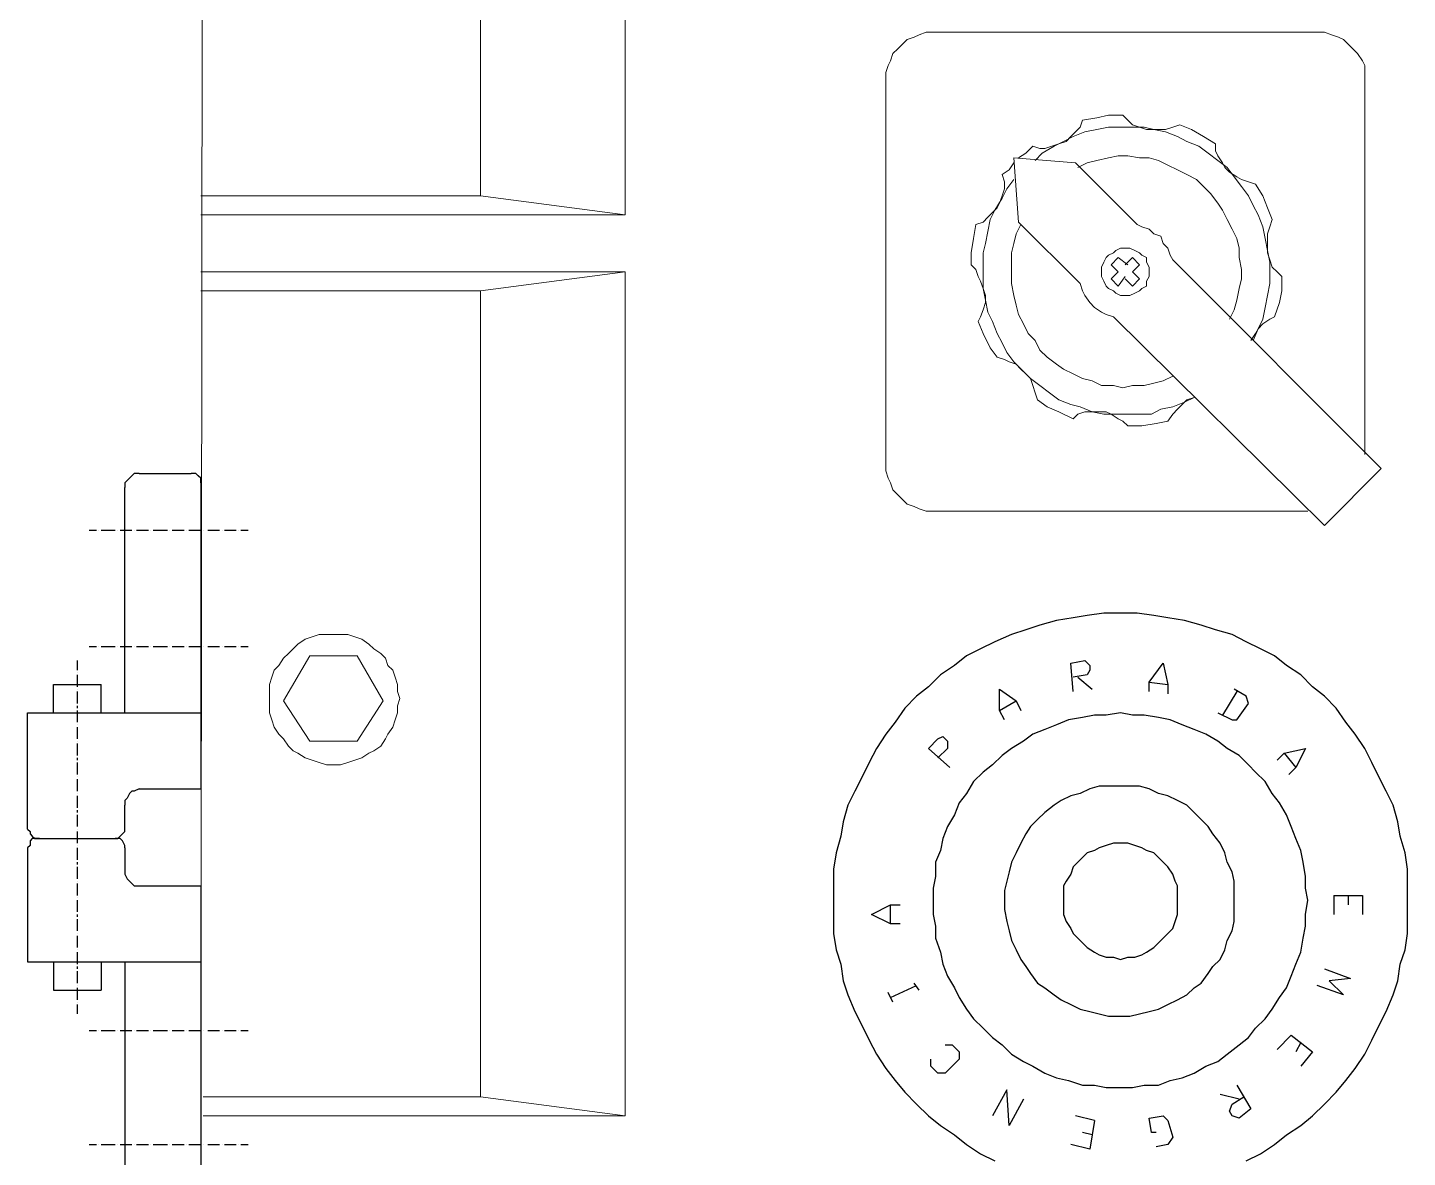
# Model space of a CAD drawing. Header units: millimetres. Extents: x -72 to 2978, y -1067 to 2817.
# Drawn here: x 1852 to 2025.4, y 1240.3 to 1382.3 of the extents above; entities that cross this region are included whole.
import ezdxf

# ---------------------------------------------------------------- set-up
doc = ezdxf.new("R2010")
doc.units = ezdxf.units.MM

msp = doc.modelspace()

# ---------------------------------------------------------------- linework, layer by layer
at = {"color": 7, "linetype": 'Continuous', "lineweight": 15, "true_color": 0x000007}
for p, q in [((1874.06, 1501.14), (1873.77, 1209.17)), ((1927.1, 1464.19), (1927.1, 1358.73)), ((1908.92, 1361.11), (1908.92, 1461.51)), ((1965.83, 1381.67), (2014.09, 1381.67)), ((1959.87, 1327.44), (1959.87, 1375.71)), ((2020.05, 1328.64), (2020.05, 1375.71)), ((1983.7, 1365.28), (1975.96, 1365.88)), ((1976.55, 1357.83), (1975.96, 1365.88)), ((1983.7, 1365.28), (1991.45, 1357.53)), ((1908.92, 1361.11), (1873.77, 1361.11)), ((1908.92, 1361.11), (1927.1, 1358.73)), ((1927.1, 1358.73), (1873.77, 1358.73)), ((1984.3, 1350.09), (1976.55, 1357.83)), ((1995.92, 1353.07), (2022.13, 1326.85)), ((1927.1, 1351.58), (1873.77, 1351.58)), ((1908.92, 1349.19), (1927.1, 1351.58)), ((1927.1, 1245.51), (1927.1, 1351.58)), ((1908.92, 1349.19), (1873.77, 1349.19)), ((1908.92, 1349.19), (1908.92, 1247.9)), ((2014.98, 1319.7), (1988.47, 1345.92)), ((2022.13, 1326.85), (2014.98, 1319.7)), ((1965.83, 1321.49), (2012.9, 1321.49)), ((1884.19, 1297.65), (1887.47, 1303.31)), ((1887.47, 1303.31), (1893.43, 1303.31)), ((1893.43, 1303.31), (1896.71, 1297.65)), ((1887.47, 1292.59), (1884.19, 1297.65)), ((1896.71, 1297.65), (1893.43, 1292.59)), ((1893.43, 1292.59), (1887.47, 1292.59)), ((1908.92, 1247.9), (1874.06, 1247.9)), ((1908.92, 1247.9), (1927.1, 1245.51)), ((1927.1, 1245.51), (1874.06, 1245.51))]:
    msp.add_line(p, q, dxfattribs=at)
at = {"color": 7, "linetype": 'Continuous', "lineweight": 25, "true_color": 0x000007}
for p, q in [((1866.02, 1326.25), (1872.57, 1326.25)), ((1873.77, 1325.06), (1873.77, 1286.63)), ((1864.23, 1296.16), (1864.23, 1324.46)), ((1859.76, 1319.1), (1860.66, 1319.1)), ((1860.96, 1319.1), (1860.96, 1319.1)), ((1861.25, 1319.1), (1863.04, 1319.1)), ((1863.34, 1319.1), (1863.34, 1319.1)), ((1863.64, 1319.1), (1865.13, 1319.1)), ((1865.42, 1319.1), (1865.42, 1319.1)), ((1865.72, 1319.1), (1867.21, 1319.1)), ((1867.51, 1319.1), (1867.51, 1319.1)), ((1867.81, 1319.1), (1869.6, 1319.1)), ((1869.89, 1319.1), (1869.89, 1319.1)), ((1870.19, 1319.1), (1871.68, 1319.1)), ((1871.98, 1319.1), (1871.98, 1319.1)), ((1872.28, 1319.1), (1873.77, 1319.1)), ((1874.06, 1319.1), (1874.06, 1319.1)), ((1874.66, 1319.1), (1876.15, 1319.1)), ((1876.45, 1319.1), (1876.45, 1319.1)), ((1876.75, 1319.1), (1878.24, 1319.1)), ((1878.53, 1319.1), (1878.53, 1319.1)), ((1878.83, 1319.1), (1879.73, 1319.1)), ((1859.76, 1304.5), (1860.66, 1304.5)), ((1860.96, 1304.5), (1860.96, 1304.5)), ((1861.25, 1304.5), (1863.04, 1304.5)), ((1863.34, 1304.5), (1863.34, 1304.5)), ((1863.64, 1304.5), (1865.13, 1304.5)), ((1865.42, 1304.5), (1865.42, 1304.5)), ((1865.72, 1304.5), (1867.21, 1304.5)), ((1867.51, 1304.5), (1867.51, 1304.5)), ((1867.81, 1304.5), (1869.6, 1304.5)), ((1869.89, 1304.5), (1869.89, 1304.5)), ((1870.19, 1304.5), (1871.68, 1304.5)), ((1871.98, 1304.5), (1871.98, 1304.5)), ((1872.28, 1304.5), (1873.77, 1304.5)), ((1874.06, 1304.5), (1874.06, 1304.5)), ((1874.66, 1304.5), (1876.15, 1304.5)), ((1876.45, 1304.5), (1876.45, 1304.5)), ((1876.75, 1304.5), (1878.24, 1304.5)), ((1878.53, 1304.5), (1878.53, 1304.5)), ((1878.83, 1304.5), (1879.73, 1304.5)), ((1858.27, 1301.52), (1858.27, 1302.72)), ((1858.27, 1301.23), (1858.27, 1301.23)), ((1858.27, 1299.44), (1858.27, 1300.93)), ((1984, 1300.63), (1985.79, 1299.14)), ((1855.29, 1299.74), (1861.25, 1299.74)), ((1855.29, 1296.16), (1855.29, 1299.74)), ((1858.27, 1299.14), (1858.27, 1299.14)), ((1858.27, 1297.35), (1858.27, 1298.84)), ((1861.25, 1296.16), (1861.25, 1299.74)), ((1992.94, 1300.03), (1995.32, 1299.74)), ((2003.96, 1298.84), (2002.17, 1295.86)), ((1858.27, 1296.76), (1858.27, 1297.05)), ((1974.17, 1296.46), (1976.25, 1297.65)), ((1852.02, 1296.16), (1873.77, 1296.16)), ((1852.02, 1281.56), (1852.02, 1296.16)), ((1858.27, 1294.97), (1858.27, 1296.46)), ((1858.27, 1294.67), (1858.27, 1294.67)), ((1858.27, 1292.88), (1858.27, 1294.37)), ((1858.27, 1292.59), (1858.27, 1292.59)), ((1858.27, 1290.8), (1858.27, 1292.29)), ((1858.27, 1290.2), (1858.27, 1290.5)), ((2009.92, 1291.1), (2011.41, 1289.31)), ((1858.27, 1288.42), (1858.27, 1289.9)), ((1858.27, 1288.12), (1858.27, 1288.12)), ((1858.27, 1286.33), (1858.27, 1287.82)), ((1866.02, 1286.63), (1873.77, 1286.63)), ((1858.27, 1286.03), (1858.27, 1286.03)), ((1858.27, 1284.24), (1858.27, 1285.73)), ((1858.27, 1283.65), (1858.27, 1283.95)), ((1858.27, 1281.86), (1858.27, 1283.35)), ((1864.23, 1281.56), (1864.23, 1284.54)), ((1858.27, 1281.56), (1858.27, 1281.56)), ((1853.51, 1280.37), (1863.04, 1280.37)), ((1858.27, 1279.78), (1858.27, 1281.26)), ((1852.02, 1279.18), (1852.02, 1264.88)), ((1858.27, 1279.48), (1858.27, 1279.48)), ((1858.27, 1277.69), (1858.27, 1279.18)), ((1864.23, 1279.18), (1864.23, 1276.2)), ((1858.27, 1277.09), (1858.27, 1277.39)), ((1858.27, 1275.31), (1858.27, 1276.8)), ((1858.27, 1275.01), (1858.27, 1275.01)), ((1858.27, 1273.22), (1858.27, 1274.71)), ((1858.27, 1272.92), (1858.27, 1272.92)), ((1866.02, 1274.41), (1873.77, 1274.41)), ((1873.77, 1274.41), (1873.77, 1235.98)), ((2016.18, 1273.22), (2016.18, 1270.84)), ((2017.96, 1273.22), (2017.96, 1272.03)), ((1858.27, 1271.14), (1858.27, 1272.62)), ((1960.46, 1269.65), (1960.46, 1272.03)), ((1858.27, 1270.54), (1858.27, 1270.84)), ((1858.27, 1268.75), (1858.27, 1270.24)), ((1858.27, 1268.45), (1858.27, 1268.45)), ((1858.27, 1266.67), (1858.27, 1268.16)), ((1858.27, 1266.37), (1858.27, 1266.37)), ((1858.27, 1264.58), (1858.27, 1266.07)), ((1852.02, 1264.88), (1873.77, 1264.88)), ((1855.29, 1264.88), (1855.29, 1261.3)), ((1858.27, 1263.98), (1858.27, 1264.28)), ((1861.25, 1264.88), (1861.25, 1261.3)), ((1864.23, 1264.88), (1864.23, 1236.58)), ((1858.27, 1262.2), (1858.27, 1263.69)), ((1855.29, 1261.3), (1861.25, 1261.3)), ((1858.27, 1261.9), (1858.27, 1261.9)), ((1858.27, 1260.11), (1858.27, 1261.6)), ((1960.76, 1259.81), (1960.17, 1261.01)), ((1960.46, 1260.41), (1963.74, 1261.9)), ((1964.04, 1261.3), (1963.44, 1262.2)), ((1858.27, 1259.81), (1858.27, 1259.81)), ((1858.27, 1258.32), (1858.27, 1259.52)), ((1859.76, 1256.24), (1860.66, 1256.24)), ((1860.96, 1256.24), (1860.96, 1256.24)), ((1861.25, 1256.24), (1863.04, 1256.24)), ((1863.34, 1256.24), (1863.34, 1256.24)), ((1863.64, 1256.24), (1865.13, 1256.24)), ((1865.42, 1256.24), (1865.42, 1256.24)), ((1865.72, 1256.24), (1867.21, 1256.24)), ((1867.51, 1256.24), (1867.51, 1256.24)), ((1867.81, 1256.24), (1869.6, 1256.24)), ((1869.89, 1256.24), (1869.89, 1256.24)), ((1870.19, 1256.24), (1871.68, 1256.24)), ((1871.98, 1256.24), (1871.98, 1256.24)), ((1872.28, 1256.24), (1873.77, 1256.24)), ((1874.06, 1256.24), (1874.06, 1256.24)), ((1874.66, 1256.24), (1876.15, 1256.24)), ((1876.45, 1256.24), (1876.45, 1256.24)), ((1876.75, 1256.24), (1878.24, 1256.24)), ((1878.53, 1256.24), (1878.53, 1256.24)), ((1878.83, 1256.24), (1879.73, 1256.24)), ((2010.81, 1255.64), (2009.03, 1253.86)), ((2012.01, 1254.75), (2011.41, 1253.56)), ((2004.26, 1247.6), (2001.88, 1248.19)), ((1986.09, 1244.92), (1983.7, 1245.51)), ((1985.79, 1243.13), (1984.6, 1243.43)), ((1859.76, 1241.94), (1860.66, 1241.94)), ((1860.96, 1241.94), (1860.96, 1241.94)), ((1861.25, 1241.94), (1863.04, 1241.94)), ((1863.34, 1241.94), (1863.34, 1241.94)), ((1863.64, 1241.94), (1865.13, 1241.94)), ((1865.42, 1241.94), (1865.42, 1241.94)), ((1865.72, 1241.94), (1867.21, 1241.94)), ((1867.51, 1241.94), (1867.51, 1241.94)), ((1867.81, 1241.94), (1869.6, 1241.94)), ((1869.89, 1241.94), (1869.89, 1241.94)), ((1870.19, 1241.94), (1871.68, 1241.94)), ((1871.98, 1241.94), (1871.98, 1241.94)), ((1872.28, 1241.94), (1873.77, 1241.94)), ((1874.06, 1241.94), (1874.06, 1241.94)), ((1874.66, 1241.94), (1876.15, 1241.94)), ((1876.45, 1241.94), (1876.45, 1241.94)), ((1876.75, 1241.94), (1878.24, 1241.94)), ((1878.53, 1241.94), (1878.53, 1241.94)), ((1878.83, 1241.94), (1879.73, 1241.94))]:
    msp.add_line(p, q, dxfattribs=at)
at = {"color": 7, "linetype": 'Continuous', "lineweight": 15, "true_color": 0x000007}
for points in [[(1965.83, 1381.67), (1964.93, 1381.67), (1964.04, 1381.37), (1963.44, 1381.07), (1962.55, 1380.77), (1961.95, 1380.18), (1961.36, 1379.58), (1960.76, 1378.99), (1960.46, 1378.09), (1960.17, 1377.5), (1959.87, 1376.6), (1959.87, 1375.71)], [(2020.05, 1375.71), (2020.05, 1376.6), (2020.05, 1377.5), (2019.75, 1378.09), (2019.16, 1378.99), (2018.56, 1379.58), (2017.96, 1380.18), (2017.37, 1380.77), (2016.77, 1381.07), (2015.88, 1381.37), (2014.98, 1381.67), (2014.09, 1381.67)], [(1978.34, 1367.37), (1979.23, 1367.07), (1979.83, 1367.07), (1980.72, 1367.37), (1981.62, 1367.66), (1982.51, 1367.96), (1983.11, 1368.56), (1983.7, 1369.15), (1984.3, 1369.75), (1984.6, 1370.64)], [(1989.66, 1371.24), (1987.87, 1371.24), (1986.38, 1370.94), (1984.6, 1370.64)], [(1989.66, 1371.24), (1990.26, 1370.64), (1990.85, 1370.05), (1991.75, 1369.75), (1992.64, 1369.45), (1993.53, 1369.45), (1994.43, 1369.45), (1995.02, 1369.45), (1995.92, 1369.75), (1996.81, 1370.05)], [(2001.28, 1367.66), (1999.79, 1368.56), (1998.3, 1369.45), (1996.81, 1370.05)], [(2006.05, 1342.94), (2006.64, 1344.43), (2007.24, 1345.62), (2007.54, 1347.11), (2007.83, 1348.6), (2008.13, 1350.09), (2008.13, 1351.58), (2008.13, 1352.77), (2007.83, 1354.26), (2007.54, 1355.75), (2007.24, 1357.24), (2006.64, 1358.73), (2006.05, 1359.92), (2005.45, 1361.11), (2004.56, 1362.3), (2003.66, 1363.49), (2002.77, 1364.68), (2001.58, 1365.58), (2000.39, 1366.47), (1999.19, 1367.37), (1997.7, 1367.96), (1996.51, 1368.56), (1995.02, 1369.15), (1993.53, 1369.45), (1992.34, 1369.75), (1990.85, 1369.75), (1989.36, 1369.75), (1987.87, 1369.75), (1986.38, 1369.45), (1984.89, 1369.15), (1983.4, 1368.56), (1982.21, 1367.96), (1981.02, 1367.37), (1979.53, 1366.47), (1978.64, 1365.58)], [(1978.34, 1367.37), (1977.45, 1366.47), (1976.55, 1365.88)], [(2001.28, 1367.66), (2001.28, 1366.77), (2001.58, 1366.17), (2002.17, 1365.28), (2002.47, 1364.68), (2003.07, 1364.09), (2003.96, 1363.49), (2004.56, 1363.19), (2005.45, 1362.9), (2006.34, 1362.6)], [(1975.96, 1365.28), (1975.36, 1364.39), (1974.47, 1363.79)], [(2003.07, 1345.62), (2003.66, 1346.81), (2003.96, 1348), (2004.26, 1349.49), (2004.56, 1350.68), (2004.56, 1351.87), (2004.26, 1353.36), (2004.26, 1354.56), (2003.96, 1355.75), (2003.37, 1356.94), (2002.77, 1358.13), (2002.17, 1359.32), (2001.58, 1360.22), (2000.68, 1361.41), (1999.79, 1362.3), (1998.9, 1363.19), (1997.7, 1363.79), (1996.51, 1364.39), (1995.32, 1364.98), (1994.13, 1365.58), (1992.94, 1365.88), (1991.75, 1365.88), (1990.26, 1366.17), (1989.06, 1366.17), (1987.87, 1365.88), (1986.38, 1365.58), (1985.19, 1365.28), (1984, 1364.68)], [(1971.19, 1357.53), (1972.08, 1357.83), (1972.68, 1358.43), (1973.27, 1359.02), (1973.87, 1359.62), (1974.17, 1360.22), (1974.47, 1361.11), (1974.76, 1362), (1974.76, 1362.9), (1974.47, 1363.79)], [(1975.96, 1363.19), (1975.06, 1362), (1974.47, 1360.81), (1973.57, 1359.32), (1972.98, 1358.13), (1972.68, 1356.64), (1972.38, 1355.15), (1972.08, 1353.96), (1972.08, 1352.47), (1972.08, 1350.98), (1972.08, 1349.49), (1972.38, 1348), (1972.68, 1346.51), (1973.27, 1345.32), (1973.87, 1343.83), (1974.47, 1342.64), (1975.06, 1341.45), (1975.96, 1340.25), (1977.15, 1339.06), (1978.04, 1338.17), (1979.23, 1337.28), (1980.42, 1336.38), (1981.62, 1335.49), (1983.11, 1334.89), (1984.3, 1334.59), (1985.79, 1334), (1987.28, 1333.7), (1988.77, 1333.7), (1990.26, 1333.7), (1991.75, 1333.7), (1993.24, 1333.7), (1994.43, 1334.3), (1995.92, 1334.59), (1997.41, 1335.19), (1998.6, 1335.79)], [(2008.43, 1358.13), (2007.83, 1359.62), (2007.24, 1361.11), (2006.34, 1362.6)], [(2008.43, 1358.13), (2008.13, 1357.24), (2007.83, 1356.34), (2007.83, 1355.75), (2007.83, 1354.85), (2007.83, 1353.96), (2008.13, 1353.07), (2008.43, 1352.17), (2009.03, 1351.58), (2009.62, 1350.98)], [(1971.19, 1357.53), (1970.89, 1355.75), (1970.59, 1353.96), (1970.59, 1352.47)], [(1976.85, 1357.53), (1976.25, 1356.34), (1975.96, 1355.15), (1975.66, 1353.96), (1975.66, 1352.47), (1975.66, 1351.28), (1975.66, 1350.09), (1975.96, 1348.6), (1976.25, 1347.4), (1976.55, 1346.21), (1977.15, 1345.02), (1977.74, 1343.83), (1978.64, 1342.94), (1979.23, 1341.74), (1980.13, 1340.85), (1981.32, 1339.96), (1982.21, 1339.36), (1983.4, 1338.76), (1984.6, 1338.17), (1985.79, 1337.87), (1986.98, 1337.28), (1988.47, 1337.28), (1989.66, 1336.98), (1990.85, 1337.28), (1992.34, 1337.28), (1993.53, 1337.57), (1994.73, 1337.87), (1995.92, 1338.47)], [(1995.92, 1353.07), (1995.62, 1353.66), (1995.32, 1354.56), (1994.73, 1355.15), (1994.43, 1356.04), (1993.53, 1356.34), (1992.94, 1356.94), (1992.04, 1357.24), (1991.45, 1357.53)], [(1990.26, 1352.47), (1989.06, 1353.36), (1988.17, 1352.47), (1989.06, 1351.58)], [(1990.85, 1351.58), (1991.75, 1352.47), (1990.85, 1353.36), (1989.96, 1352.47)], [(1971.49, 1345.32), (1971.78, 1345.92), (1972.08, 1346.81), (1972.38, 1347.7), (1972.38, 1348.6), (1972.08, 1349.49), (1971.78, 1350.38), (1971.49, 1350.98), (1971.19, 1351.87), (1970.59, 1352.47)], [(1989.06, 1351.58), (1988.17, 1350.68), (1989.06, 1349.79), (1989.96, 1350.98)], [(1989.96, 1350.68), (1990.85, 1349.79), (1991.75, 1350.68), (1990.85, 1351.58)], [(2008.73, 1345.92), (2009.32, 1347.7), (2009.62, 1349.19), (2009.62, 1350.98)], [(1984.3, 1350.09), (1984.6, 1349.19), (1984.89, 1348.6), (1985.49, 1347.7), (1986.09, 1347.11), (1986.98, 1346.51), (1987.57, 1346.21), (1988.47, 1345.92)], [(2008.73, 1345.92), (2008.13, 1345.62), (2007.24, 1345.02), (2006.64, 1344.43), (2006.34, 1343.83), (2005.75, 1342.94)], [(1971.49, 1345.32), (1972.08, 1343.83), (1972.98, 1342.04), (1973.87, 1340.85)], [(1978.94, 1335.49), (1978.64, 1336.38), (1978.34, 1337.28), (1978.04, 1338.17), (1977.45, 1338.76), (1976.85, 1339.36), (1976.25, 1339.96), (1975.36, 1340.25), (1974.76, 1340.55), (1973.87, 1340.85)], [(1978.94, 1335.49), (1980.13, 1334.59), (1981.62, 1334), (1983.4, 1333.1)], [(1998.6, 1335.79), (1997.7, 1335.49), (1997.11, 1334.89), (1996.51, 1334.3), (1995.92, 1333.7), (1995.32, 1332.81)], [(1990.26, 1332.21), (1989.66, 1332.81), (1989.06, 1333.1), (1988.17, 1333.7), (1987.57, 1334), (1986.68, 1334), (1985.79, 1334), (1984.89, 1334), (1984, 1333.7), (1983.4, 1333.1)], [(1990.26, 1332.21), (1992.04, 1332.21), (1993.83, 1332.51), (1995.32, 1332.81)], [(1959.87, 1327.44), (1959.87, 1326.55), (1960.17, 1325.66), (1960.46, 1325.06), (1960.76, 1324.17), (1961.36, 1323.57), (1961.95, 1322.97), (1962.55, 1322.38), (1963.44, 1322.08), (1964.04, 1321.78), (1964.93, 1321.49), (1965.83, 1321.49)]]:
    msp.add_lwpolyline(points, dxfattribs=at)
for points in [[(1992.94, 1351.58), (1992.94, 1352.17), (1992.64, 1352.77), (1992.64, 1353.36), (1992.04, 1353.66), (1991.75, 1353.96), (1991.15, 1354.26), (1990.55, 1354.56), (1989.96, 1354.56), (1989.36, 1354.56), (1988.77, 1354.26), (1988.47, 1353.96), (1987.87, 1353.66), (1987.57, 1353.36), (1987.28, 1352.77), (1986.98, 1352.17), (1986.98, 1351.58), (1986.98, 1350.98), (1987.28, 1350.38), (1987.57, 1349.79), (1987.87, 1349.49), (1988.47, 1349.19), (1988.77, 1348.89), (1989.36, 1348.6), (1989.96, 1348.6), (1990.55, 1348.6), (1991.15, 1348.89), (1991.75, 1349.19), (1992.04, 1349.49), (1992.64, 1349.79), (1992.64, 1350.38), (1992.94, 1350.98)], [(1898.79, 1297.95), (1898.49, 1298.84), (1898.49, 1299.74), (1898.2, 1300.63), (1897.9, 1301.52), (1897.3, 1302.12), (1897, 1303.01), (1896.41, 1303.61), (1895.52, 1304.21), (1894.92, 1304.8), (1894.03, 1305.4), (1893.13, 1305.69), (1892.24, 1305.99), (1891.34, 1305.99), (1890.45, 1305.99), (1889.56, 1305.99), (1888.66, 1305.99), (1887.77, 1305.69), (1886.88, 1305.4), (1885.98, 1304.8), (1885.39, 1304.21), (1884.79, 1303.61), (1884.19, 1303.01), (1883.6, 1302.12), (1883, 1301.52), (1882.7, 1300.63), (1882.41, 1299.74), (1882.41, 1298.84), (1882.41, 1297.95), (1882.41, 1297.05), (1882.41, 1296.16), (1882.7, 1295.27), (1883, 1294.37), (1883.6, 1293.48), (1884.19, 1292.88), (1884.79, 1291.99), (1885.39, 1291.39), (1885.98, 1291.1), (1886.88, 1290.5), (1887.77, 1290.2), (1888.66, 1289.9), (1889.56, 1289.61), (1890.45, 1289.61), (1891.34, 1289.61), (1892.24, 1289.9), (1893.13, 1290.2), (1894.03, 1290.5), (1894.92, 1291.1), (1895.52, 1291.39), (1896.41, 1291.99), (1897, 1292.88), (1897.3, 1293.48), (1897.9, 1294.37), (1898.2, 1295.27), (1898.49, 1296.16), (1898.49, 1297.05)]]:
    msp.add_lwpolyline(points, close=True, dxfattribs=at)
at = {"color": 7, "linetype": 'Continuous', "lineweight": 25, "true_color": 0x000007}
for points in [[(1866.02, 1326.25), (1865.42, 1326.25), (1865.13, 1325.95), (1864.83, 1325.66), (1864.53, 1325.36), (1864.23, 1325.06), (1864.23, 1324.46)], [(1873.77, 1325.06), (1873.77, 1325.36), (1873.77, 1325.66), (1873.47, 1325.95), (1873.17, 1326.25), (1872.57, 1326.25)], [(1983.4, 1298.84), (1983.11, 1302.42), (1984.89, 1302.72), (1985.49, 1302.12), (1985.49, 1301.52), (1985.19, 1300.93), (1983.4, 1300.63)], [(1992.94, 1298.84), (1992.94, 1300.03), (1994.73, 1302.42), (1995.32, 1299.74), (1995.32, 1298.54)], [(1974.76, 1295.27), (1974.17, 1296.46), (1974.17, 1299.14), (1976.25, 1297.65), (1976.85, 1296.46)], [(2001.58, 1296.16), (2003.37, 1295.27), (2003.96, 1295.27), (2005.45, 1297.35), (2005.15, 1298.25), (2003.66, 1299.14)], [(1967.91, 1289.31), (1965.23, 1291.69), (1966.42, 1292.88), (1967.02, 1293.18), (1967.61, 1292.59), (1967.61, 1291.69), (1966.42, 1290.5)], [(2009.03, 1290.2), (2009.92, 1291.1), (2012.6, 1291.69), (2011.41, 1289.31), (2010.52, 1288.42)], [(1866.02, 1286.63), (1865.42, 1286.33), (1865.13, 1286.33), (1864.83, 1286.03), (1864.53, 1285.44), (1864.23, 1285.14), (1864.23, 1284.54)], [(1852.02, 1281.56), (1852.32, 1281.26), (1852.32, 1280.97), (1852.61, 1280.67), (1852.91, 1280.37), (1853.51, 1280.37)], [(1863.04, 1280.37), (1863.34, 1280.37), (1863.64, 1280.67), (1863.93, 1280.97), (1864.23, 1281.26), (1864.23, 1281.56)], [(1853.51, 1280.37), (1852.91, 1280.37), (1852.61, 1280.37), (1852.32, 1280.07), (1852.32, 1279.48), (1852.02, 1279.18)], [(1864.23, 1279.18), (1864.23, 1279.48), (1863.93, 1280.07), (1863.64, 1280.37), (1863.34, 1280.37), (1863.04, 1280.37)], [(1864.23, 1276.2), (1864.23, 1275.9), (1864.53, 1275.31), (1864.83, 1275.01), (1865.13, 1274.71), (1865.42, 1274.41), (1866.02, 1274.41)], [(2016.18, 1273.22), (2019.75, 1273.22), (2019.75, 1270.84)], [(1961.66, 1269.65), (1960.46, 1269.65), (1958.08, 1270.84), (1960.46, 1272.03), (1961.66, 1272.03)], [(2014.98, 1263.98), (2018.26, 1262.79), (2015.58, 1262.5), (2017.37, 1260.71), (2014.09, 1261.9)], [(2010.81, 1255.64), (2013.49, 1253.56), (2012.01, 1251.77)], [(1967.32, 1254.45), (1968.21, 1254.45), (1969.1, 1253.56), (1969.1, 1252.66), (1967.32, 1250.88), (1966.42, 1250.88), (1965.53, 1251.77), (1965.53, 1252.66)], [(1977.15, 1247.6), (1975.36, 1244.32), (1975.06, 1248.79), (1973.27, 1245.51)], [(2003.96, 1249.39), (2005.75, 1246.41), (2004.26, 1245.22), (2003.37, 1245.51), (2003.07, 1246.11), (2003.37, 1247), (2004.85, 1247.9)], [(1993.83, 1243.43), (1993.24, 1243.43), (1992.94, 1245.22), (1994.73, 1245.51), (1995.32, 1244.92), (1995.92, 1242.83), (1995.32, 1241.94), (1993.83, 1241.64)], [(1986.09, 1244.92), (1985.49, 1241.34), (1983.11, 1241.94)]]:
    msp.add_lwpolyline(points, dxfattribs=at)
at = {"color": 41, "linetype": 'Continuous', "lineweight": 25, "true_color": 0xf4ee51}
msp.add_lwpolyline([(2005.15, 1239.85), (2006.94, 1240.75), (2008.73, 1241.94), (2010.22, 1243.13), (2012.01, 1244.32), (2013.49, 1245.51), (2014.98, 1247), (2016.47, 1248.49), (2017.67, 1249.98), (2018.86, 1251.47), (2020.05, 1253.26), (2020.94, 1255.05), (2021.84, 1256.83), (2022.73, 1258.62), (2023.62, 1260.71), (2024.22, 1262.5), (2024.52, 1264.58), (2025.11, 1266.37), (2025.41, 1268.45), (2025.41, 1270.54), (2025.41, 1272.62), (2025.41, 1274.71), (2025.41, 1276.5), (2025.11, 1278.58), (2024.52, 1280.67), (2024.22, 1282.46), (2023.62, 1284.54), (2022.73, 1286.33), (2021.84, 1288.12), (2020.94, 1289.9), (2020.05, 1291.69), (2018.86, 1293.48), (2017.67, 1294.97), (2016.47, 1296.76), (2014.98, 1298.25), (2013.49, 1299.44), (2012.01, 1300.93), (2010.22, 1302.12), (2008.73, 1303.31), (2006.94, 1304.21), (2005.15, 1305.1), (2003.37, 1305.99), (2001.28, 1306.59), (1999.49, 1307.18), (1997.41, 1307.78), (1995.32, 1308.08), (1993.53, 1308.38), (1991.45, 1308.67), (1989.36, 1308.67), (1987.28, 1308.67), (1985.19, 1308.38), (1983.4, 1308.08), (1981.32, 1307.78), (1979.23, 1307.18), (1977.45, 1306.59), (1975.66, 1305.99), (1973.57, 1305.1), (1971.78, 1304.21), (1970, 1303.31), (1968.51, 1302.12), (1966.72, 1300.93), (1965.23, 1299.44), (1963.74, 1298.25), (1962.25, 1296.76), (1961.06, 1294.97), (1959.87, 1293.48), (1958.68, 1291.69), (1957.78, 1289.9), (1956.89, 1288.12), (1955.99, 1286.33), (1955.1, 1284.54), (1954.5, 1282.46), (1954.21, 1280.67), (1953.61, 1278.58), (1953.31, 1276.5), (1953.31, 1274.71), (1953.31, 1272.62), (1953.31, 1270.54), (1953.31, 1268.45), (1953.61, 1266.37), (1954.21, 1264.58), (1954.5, 1262.5), (1955.1, 1260.71), (1955.99, 1258.62), (1956.89, 1256.83), (1957.78, 1255.05), (1958.68, 1253.26), (1959.87, 1251.47), (1961.06, 1249.98), (1962.25, 1248.49), (1963.74, 1247), (1965.23, 1245.51), (1966.72, 1244.32), (1968.51, 1243.13), (1970, 1241.94), (1971.78, 1240.75), (1973.57, 1239.85)], dxfattribs=at)
at = {"color": 240, "linetype": 'Continuous', "lineweight": 25, "true_color": 0xed1f24}
for points in [[(2012.9, 1272.62), (2012.6, 1274.11), (2012.6, 1275.6), (2012.3, 1277.39), (2012.01, 1278.88), (2011.41, 1280.37), (2010.81, 1281.86), (2010.22, 1283.35), (2009.32, 1284.84), (2008.43, 1286.03), (2007.54, 1287.52), (2006.34, 1288.71), (2005.45, 1289.61), (2004.26, 1290.8), (2002.77, 1291.69), (2001.58, 1292.59), (2000.09, 1293.48), (1998.6, 1294.08), (1997.11, 1294.67), (1995.62, 1295.27), (1994.13, 1295.57), (1992.34, 1295.86), (1990.85, 1295.86), (1989.36, 1296.16), (1987.57, 1295.86), (1986.09, 1295.86), (1984.6, 1295.57), (1982.81, 1295.27), (1981.32, 1294.67), (1979.83, 1294.08), (1978.34, 1293.48), (1977.15, 1292.59), (1975.66, 1291.69), (1974.47, 1290.8), (1973.27, 1289.61), (1972.08, 1288.71), (1970.89, 1287.52), (1970, 1286.03), (1969.1, 1284.84), (1968.51, 1283.35), (1967.61, 1281.86), (1967.02, 1280.37), (1966.72, 1278.88), (1966.12, 1277.39), (1966.12, 1275.6), (1965.83, 1274.11), (1965.83, 1272.62), (1965.83, 1270.84), (1966.12, 1269.35), (1966.12, 1267.86), (1966.72, 1266.07), (1967.02, 1264.58), (1967.61, 1263.09), (1968.51, 1261.6), (1969.1, 1260.41), (1970, 1258.92), (1970.89, 1257.73), (1972.08, 1256.54), (1973.27, 1255.35), (1974.47, 1254.45), (1975.66, 1253.26), (1977.15, 1252.37), (1978.34, 1251.77), (1979.83, 1250.88), (1981.32, 1250.28), (1982.81, 1249.98), (1984.6, 1249.39), (1986.09, 1249.39), (1987.57, 1249.09), (1989.36, 1249.09), (1990.85, 1249.09), (1992.34, 1249.39), (1994.13, 1249.39), (1995.62, 1249.98), (1997.11, 1250.28), (1998.6, 1250.88), (2000.09, 1251.77), (2001.58, 1252.37), (2002.77, 1253.26), (2004.26, 1254.45), (2005.45, 1255.35), (2006.34, 1256.54), (2007.54, 1257.73), (2008.43, 1258.92), (2009.32, 1260.41), (2010.22, 1261.6), (2010.81, 1263.09), (2011.41, 1264.58), (2012.01, 1266.07), (2012.3, 1267.86), (2012.6, 1269.35), (2012.6, 1270.84)], [(2003.66, 1272.62), (2003.66, 1273.82), (2003.66, 1275.01), (2003.37, 1276.2), (2002.77, 1277.39), (2002.47, 1278.58), (2001.88, 1279.78), (2000.98, 1280.97), (2000.39, 1281.86), (1999.49, 1282.75), (1998.6, 1283.65), (1997.7, 1284.54), (1996.51, 1285.14), (1995.32, 1285.73), (1994.13, 1286.03), (1992.94, 1286.63), (1991.75, 1286.93), (1990.55, 1286.93), (1989.36, 1286.93), (1987.87, 1286.93), (1986.68, 1286.93), (1985.49, 1286.63), (1984.3, 1286.03), (1983.11, 1285.73), (1981.91, 1285.14), (1981.02, 1284.54), (1979.83, 1283.65), (1978.94, 1282.75), (1978.04, 1281.86), (1977.45, 1280.97), (1976.85, 1279.78), (1976.25, 1278.58), (1975.66, 1277.39), (1975.36, 1276.2), (1975.06, 1275.01), (1974.76, 1273.82), (1974.76, 1272.62), (1974.76, 1271.43), (1975.06, 1269.94), (1975.36, 1268.75), (1975.66, 1267.56), (1976.25, 1266.37), (1976.85, 1265.18), (1977.45, 1264.28), (1978.04, 1263.39), (1978.94, 1262.2), (1979.83, 1261.6), (1981.02, 1260.71), (1981.91, 1260.11), (1983.11, 1259.52), (1984.3, 1258.92), (1985.49, 1258.62), (1986.68, 1258.32), (1987.87, 1258.03), (1989.36, 1258.03), (1990.55, 1258.03), (1991.75, 1258.32), (1992.94, 1258.62), (1994.13, 1258.92), (1995.32, 1259.52), (1996.51, 1260.11), (1997.7, 1260.71), (1998.6, 1261.6), (1999.49, 1262.2), (2000.39, 1263.39), (2000.98, 1264.28), (2001.88, 1265.18), (2002.47, 1266.37), (2002.77, 1267.56), (2003.37, 1268.75), (2003.66, 1269.94), (2003.66, 1271.43)], [(1996.51, 1272.62), (1996.51, 1273.52), (1996.51, 1274.41), (1996.21, 1275.01), (1995.92, 1275.9), (1995.32, 1276.8), (1994.73, 1277.39), (1994.13, 1277.99), (1993.53, 1278.58), (1992.64, 1278.88), (1992.04, 1279.18), (1991.15, 1279.48), (1990.26, 1279.78), (1989.36, 1279.78), (1988.47, 1279.78), (1987.57, 1279.48), (1986.68, 1279.18), (1986.09, 1278.88), (1985.19, 1278.58), (1984.6, 1277.99), (1984, 1277.39), (1983.4, 1276.8), (1983.11, 1275.9), (1982.51, 1275.01), (1982.21, 1274.41), (1982.21, 1273.52), (1982.21, 1272.62), (1982.21, 1271.73), (1982.21, 1270.84), (1982.51, 1269.94), (1983.11, 1269.05), (1983.4, 1268.45), (1984, 1267.86), (1984.6, 1267.26), (1985.19, 1266.67), (1986.09, 1266.07), (1986.68, 1265.77), (1987.57, 1265.47), (1988.47, 1265.47), (1989.36, 1265.18), (1990.26, 1265.47), (1991.15, 1265.47), (1992.04, 1265.77), (1992.64, 1266.07), (1993.53, 1266.67), (1994.13, 1267.26), (1994.73, 1267.86), (1995.32, 1268.45), (1995.92, 1269.05), (1996.21, 1269.94), (1996.51, 1270.84), (1996.51, 1271.73)]]:
    msp.add_lwpolyline(points, close=True, dxfattribs=at)

doc.saveas('drawing.dxf')
